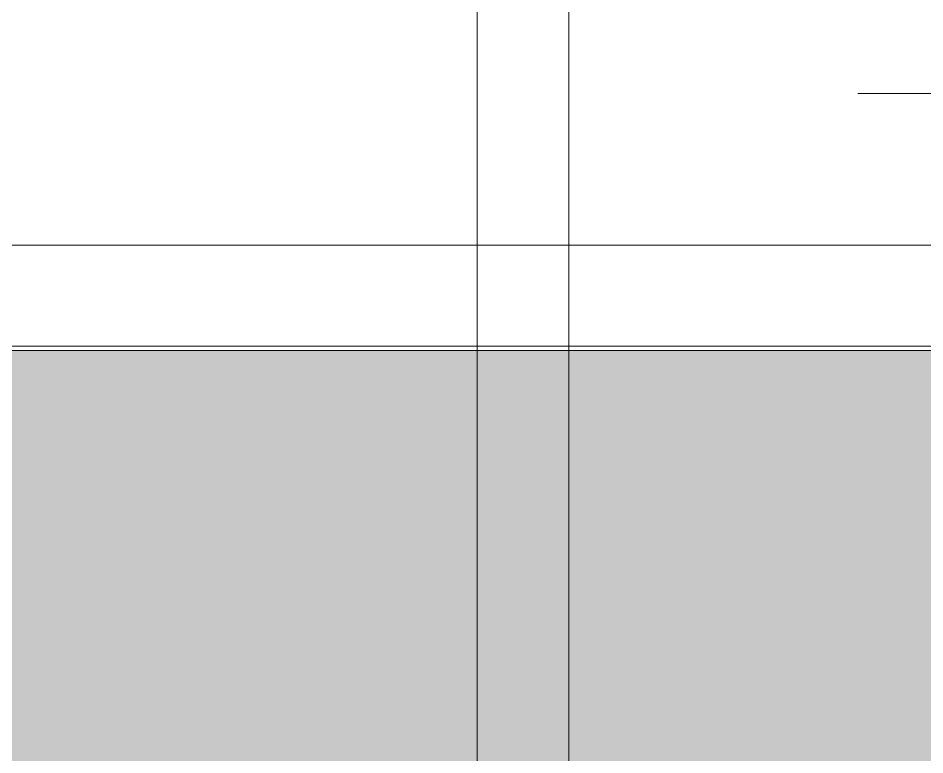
# Model space of a CAD drawing. Header units: metres. Extents: x -3 to 171, y -23 to 41.
# Drawn here: x 16.985 to 17.973, y -21.72 to -20.918 of the extents above; entities that cross this region are included whole.
import ezdxf

# ---------------------------------------------------------------- set-up
doc = ezdxf.new("R2010")
doc.units = ezdxf.units.M
doc.header["$MEASUREMENT"] = 0
doc.linetypes.add('Achse', pattern=[0.004, 0.002, -0.001, 0, -0.001])
doc.linetypes.add('Schnittlinie', pattern=[0.006, 0.003, -0.0015, 0, -0.0015])
for name, color, linetype in [('5._2.DG PP STG1_1_000 Achsraster', 7, 'Continuous'), ('5._2.DG PP STG1_1_330 Dachaufbau', 7, 'Continuous'), ('5._2.DG PP STG1_1_611 Entwässerung', 7, 'Continuous'), ('5._2.DG PP STG1_1_851 Marker Schnitt', 7, 'Continuous')]:
    doc.layers.add(name, color=color, linetype=linetype)

msp = doc.modelspace()

# ---------------------------------------------------------------- hatches: boundary and pattern name
at = {"layer": '5._2.DG PP STG1_1_330 Dachaufbau', "linetype": 'Continuous', "lineweight": 0, "true_color": 0x000000}
msp.add_hatch(color=18, dxfattribs=at).paths.add_polyline_path([(12.32089, -21.27982), (12.32089, -21.295), (15.47503, -21.295), (15.47503, -22.52309), (16.23688, -22.52309), (16.23688, -22.11982), (17.89688, -22.11982), (17.89688, -22.52309), (18.92527, -22.52309), (18.9306, -21.27982)])

# ---------------------------------------------------------------- linework, layer by layer
at = {"layer": '5._2.DG PP STG1_1_000 Achsraster', "color": 5, "linetype": 'Achse', "lineweight": 0, "ltscale": 1000}
msp.add_line((-1.5, -21), (21, -21), dxfattribs=at)
at = {"layer": '5._2.DG PP STG1_1_330 Dachaufbau', "color": 7, "linetype": 'Continuous', "lineweight": 18, "ltscale": 1000, "flags": 128}
msp.add_lwpolyline([(12.32089, -21.27982), (18.9306, -21.27982)], dxfattribs=at)
at = {"layer": '5._2.DG PP STG1_1_611 Entwässerung', "color": 171, "linetype": 'Continuous', "lineweight": 13, "ltscale": 1000, "true_color": 0x6c6cff, "flags": 128}
msp.add_lwpolyline([(15.47503, -21.275), (18.88872, -21.275), (18.88872, -21.165), (15.47503, -21.165)], close=True, dxfattribs=at)
at = {"layer": '5._2.DG PP STG1_1_851 Marker Schnitt', "color": 7, "linetype": 'Schnittlinie', "lineweight": 13, "ltscale": 1000}
for p, q in [((17.48506, 4.805), (17.48506, -22.52309)), ((17.58506, 4.80371), (17.58506, -22.52309))]:
    msp.add_line(p, q, dxfattribs=at)

doc.saveas('drawing.dxf')
